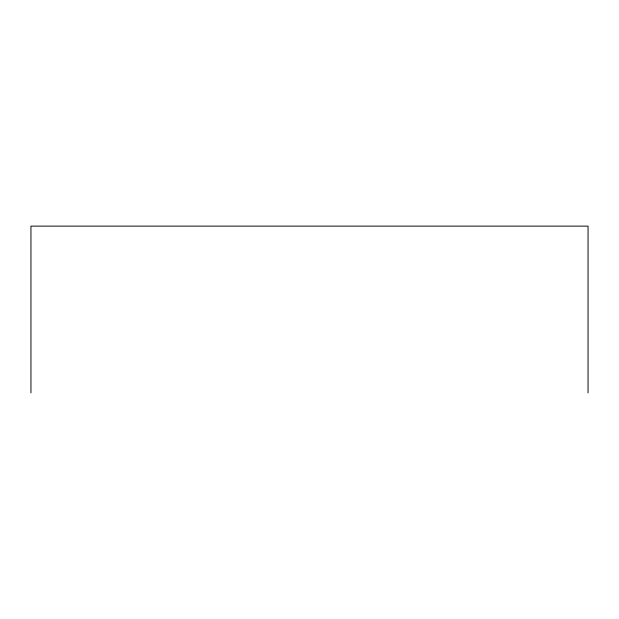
<?xml version="1.0" encoding="UTF-8"?>
<svg xmlns="http://www.w3.org/2000/svg" width="619" height="619" viewBox="0 0 619 619"><rect width="100%" height="100%" fill="white"/><g stroke="black" fill="none" stroke-linecap="round" stroke-linejoin="round"><path stroke-width="0.93" d="M588.05 392.872L588.05 226.128L30.95 226.128L30.95 392.872"/></g></svg>
